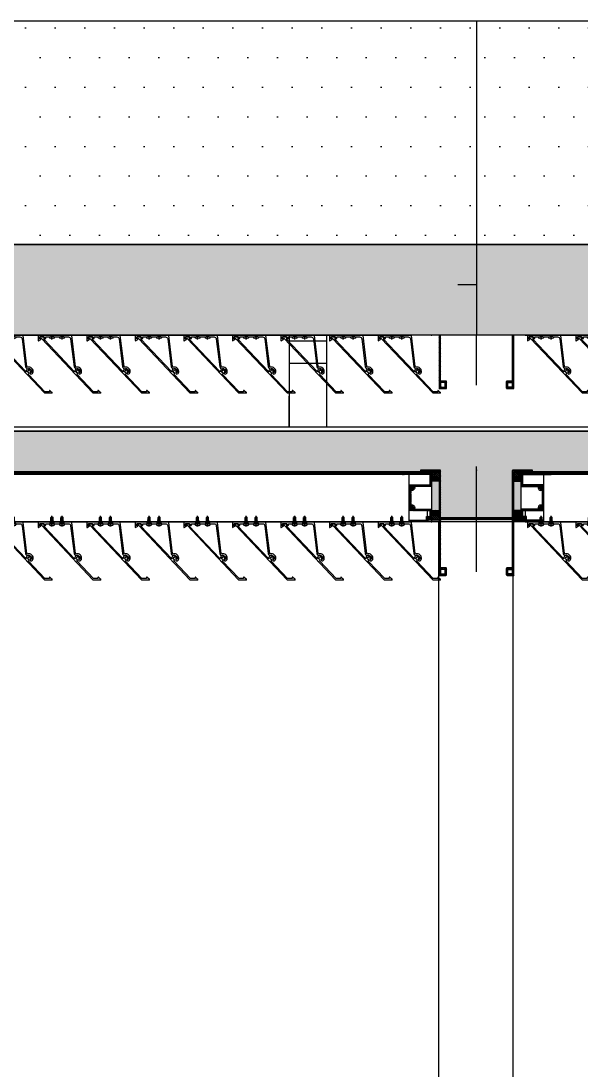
# Model space of a CAD drawing. Header units: millimetres. Extents: x 2519235 to 7246330, y 25937 to 201821.
# Drawn here: x 2730335 to 2731085, y 104412 to 105816 of the extents above; entities that cross this region are included whole.
import ezdxf
from ezdxf.xclip import XClip

# ---------------------------------------------------------------- set-up
doc = ezdxf.new("R2010")
doc.units = ezdxf.units.MM
doc.header["$XCLIPFRAME"] = 0
doc.linetypes.add('CENTER', pattern=[50.8, 31.75, -6.35, 6.35, -6.35])
doc.layers.get('Defpoints').update_dxf_attribs({"color": 140})
for name, color, linetype in [('000 - EXISTING_CANOPY_MAIN_COLOR_1', 1, 'Continuous'), ('010 - ASPG_ACCESSORIES_MAIN_COLOR_1', 1, 'Continuous'), ('010 - ASPG_ACCESSORIES_MAIN_COLOR_251', 251, 'Continuous'), ('010 - ASPG_EXTR_DEF_SUB', 250, 'Continuous'), ('010 - ASPG_EXTR_MAIN_COLOR_2', 2, 'Continuous'), ('010 - ASPG_FASTERN_DEF_SUB', 250, 'Continuous'), ('010 - ASPG_FLASHING_HATCH_', 251, 'Continuous'), ('010 - ASPG_FLASHING_MAIN_COLOR_2', 2, 'Continuous'), ('010 - ASPG_FLASHING_MAIN_COLOR_4', 4, 'Continuous'), ('010 - ASPG_FLASHING_WIPEOUT_', 250, 'Continuous'), ('010 - ASPG_FRAMING_CUT_COLOR_4', 4, 'Continuous'), ('010 - ASPG_FRAMING_DEF_SUB', 250, 'Continuous'), ('010 - ASPG_FRAMING_HATCH_', 251, 'Continuous'), ('010 - ASPG_FRAMING_MAIN_COLOR_2', 2, 'Continuous'), ('010 - ASPG_FRAMING_SUB_COLOR_2', 2, 'Continuous'), ('010 - ASPG_FRAMING_WIPEOUT_', 250, 'Continuous'), ('_LOUVER-SB', 1, 'Continuous'), ('_RCW03', 2, 'Continuous'), ('BOLT & SCREW', 233, 'Continuous'), ('Center Line', 1, 'CENTER'), ('Xref-PLAN-106.940$0$_PP-Dim', 1, 'Continuous')]:
    doc.layers.add(name, color=color, linetype=linetype)
doc.layers.add('12-GRID', color=1, linetype='CENTER', lineweight=13)
doc.layers.add('SCREW', color=8, linetype='Continuous', lineweight=5)
pattern_1 = [(270, (1257419.24324, -520041.6224), (0.65495992507, -1.1344238721), [0.7562825814, -1.5125651628]), (30, (1257419.24324, -520041.6224), (0.65495992936, 1.1344238696), [0.7562825814, -1.5125651628]), (330, (1257419.24324, -520041.6224), (1.30991985442, -2.48e-09), [-1.5125651628, 0.7562825814])]
pattern_2 = [(315, (1257419.4929, -520021.6224), (1.3369313545, 1.3369313545), []), (45, (1257419.4929, -520021.6224), (-1.3369313545, 1.3369313545), [])]
pattern_3 = [(270, (1257419.4425, -520043.9224), (0.65495992507, -1.1344238721), [0.7562825814, -1.5125651628]), (30, (1257419.4425, -520043.9224), (0.65495992936, 1.1344238696), [0.7562825814, -1.5125651628]), (330, (1257419.4425, -520043.9224), (1.30991985442, -2.48e-09), [-1.5125651628, 0.7562825814])]
pattern_4 = [(315, (1257419.1929, -520023.9224), (1.3369313545, 1.3369313545), []), (45, (1257419.1929, -520023.9224), (-1.3369313545, 1.3369313545), [])]
pattern_5 = [(0, (0, 0), (3.96875, 7.9375), [0, -7.9375])]
pattern_6 = [(0, (0, 0), (19.84375, 39.6875), [0, -39.6875])]

# ---------------------------------------------------------------- blocks, each defined once
blk = doc.blocks.new('Xref-PLAN-106.940')
at = {"layer": 'Xref-PLAN-106.940$0$_PP-Dim'}
for p, q in [((130644.2, 10358.4), (136394.2, 10358.4)), ((130644.2, 10058.4), (136394.2, 10058.4))]:
    blk.add_line(p, q, dxfattribs=at)
blk = doc.blocks.new('*U416')
for p, q in [((5400, -25), (-250, -25)), ((-250, -30.1), (5400, -30.1)), ((-250, -35.4), (5400, -35.4)), ((-250, -134.5), (5400, -134.5)), ((-250, -139.6), (5400, -139.6)), ((-250, -144.9), (5400, -144.9))]:
    blk.add_line(p, q)
blk = doc.blocks.new('A$C53fc0519')
at = {"layer": '000 - EXISTING_CANOPY_MAIN_COLOR_1'}
for p, q in [((14500, -13147.9), (14450, -13147.9)), ((14450, -13147.9), (14450, -13475)), ((14450, -13153.4), (14500, -13153.4)), ((14500, -13147.9), (14500, -13475)), ((14450, -13272.9), (14500, -13272.9)), ((14450, -13302.9), (14500, -13302.9)), ((14450, -13400), (14450, -13347.1)), ((14500, -13348.3), (14500, -13400)), ((14621.2, -13390), (14600.2, -13390)), ((14600.2, -13420), (14600.2, -13390)), ((14650.8, -13390), (14623.6, -13390)), ((14748.8, -13390), (14652.8, -13390)), ((14771.2, -13390), (14750.8, -13390)), ((14800.2, -13390), (14773.6, -13390)), ((14800.2, -13390), (14800.2, -13420)), ((14092.2, -13400), (14164.9, -13400)), ((14167.2, -13400), (14239.9, -13400)), ((14242.2, -13400), (14314.9, -13400)), ((14317.2, -13400), (14389.9, -13400)), ((14392.2, -13400), (14464.9, -13400)), ((14467.2, -13400), (14539.9, -13400)), ((14542.2, -13400), (14614.9, -13400)), ((14617.2, -13400), (14650, -13400)), ((14650, -13400), (14650, -15750)), ((14750.8, -13400), (14764.9, -13400)), ((14767.2, -13400), (14839.9, -13400)), ((14602.2, -13420), (14600.2, -13420)), ((14650.9, -13420), (14604.6, -13420)), ((14748.8, -13420), (14652.8, -13420)), ((14750.2, -15750), (14750.2, -13422.1)), ((14752.2, -13420), (14750.8, -13420)), ((14800.2, -13420), (14754.6, -13420)), ((13250, -13475), (14650, -13475)), ((14750.2, -13475), (16150.2, -13475))]:
    blk.add_line(p, q, dxfattribs=at)
blk = doc.blocks.new('A$C6d15e31b')
at = {"layer": '_RCW03'}
blk.add_lwpolyline([(-4975.2, -12900), (774.8, -12900), (774.8, -13200), (-4975.2, -13200)], close=True, dxfattribs=at)
blk.add_blockref('Xref-PLAN-106.940', (-135619.3, -23258.4))
at = {"layer": '000 - EXISTING_CANOPY_MAIN_COLOR_1'}
blk.add_blockref('A$C53fc0519', (-18300, -52.1), dxfattribs=at)
at = {"layer": '_LOUVER-SB'}
blk.add_blockref('*U416', (-4675.2, -13050), dxfattribs=at)
blk = doc.blocks.new('*U2952')
at = {"layer": '12-GRID', "color": 8, "linetype": 'CENTER'}
for p, q in [((0, -6.2), (0, 2.2)), ((-4.2, -2), (4.2, -2))]:
    blk.add_line(p, q, dxfattribs=at)
at = {"layer": 'BOLT & SCREW'}
for p, q in [((-0.6, -1.8), (-1.8, -1.6)), ((-0.6, -2.2), (-1.8, -2.4)), ((-0.5, -1.8), (-0.9, -1.6)), ((-0.5, -2.2), (-0.9, -2.4)), ((-0.2, -1.4), (-0.4, -0.2)), ((-0.2, -1.5), (-0.4, -1.1)), ((-0.2, -2.5), (-0.4, -2.9)), ((-0.2, -2.6), (-0.4, -3.8)), ((0.2, -1.4), (0.4, -0.2)), ((0.2, -1.5), (0.4, -1.1)), ((0.4, -2.9), (0.2, -2.5)), ((0.2, -2.6), (0.4, -3.8)), ((0.5, -1.8), (0.9, -1.6)), ((0.5, -2.2), (0.9, -2.4)), ((0.6, -1.8), (1.8, -1.6)), ((0.6, -2.2), (1.8, -2.4))]:
    blk.add_line(p, q, dxfattribs=at)
for points in [[(-1.8, -1.6), (-0.9, -1.6, 0.414214), (-0.4, -1.1), (-0.4, -0.2), (0.4, -0.2), (0.4, -1.1, 0.414214), (0.9, -1.6), (1.8, -1.6), (1.8, -2.4), (0.9, -2.4, 0.414214), (0.4, -2.9), (0.4, -3.8), (-0.4, -3.8), (-0.4, -2.9, 0.414214), (-0.9, -2.4), (-1.8, -2.4)], [(0.2, -2.5, -0.414214), (0.5, -2.2), (0.6, -2.2), (0.6, -1.8), (0.5, -1.8, -0.414214), (0.2, -1.5), (0.2, -1.4), (-0.2, -1.4), (-0.2, -1.5, -0.414214), (-0.5, -1.8), (-0.6, -1.8), (-0.6, -2.2), (-0.5, -2.2, -0.414214), (-0.2, -2.5), (-0.2, -2.6), (0.2, -2.6)]]:
    blk.add_lwpolyline(points, format="xyb", close=True, dxfattribs=at)
blk.add_circle((0, -2), 3.5, dxfattribs=at)
blk = doc.blocks.new('000_ASPG_TYP_FILES_20260218-010703_FRAME_EXTR_')
at = {"layer": '010 - ASPG_FRAMING_HATCH_'}
h = blk.add_hatch(dxfattribs=at)
h.set_pattern_fill('ANSI32', color=256, scale=0.1, angle=180)
edge = h.paths.add_edge_path()
edge.add_line((2, 16), (2, 2))
edge.add_line((2, 2), (39.7, 2))
edge.add_arc((39.7, 1.7), 0.3, 0, 90, ccw=False)
edge.add_line((40, 1.7), (40, 0.3))
edge.add_arc((39.7, 0.3), 0.3, -90, 0, ccw=False)
edge.add_line((39.7, 0), (0.3, 0))
edge.add_arc((0.3, 0.3), 0.3, 180, 270, ccw=False)
edge.add_line((0, 0.3), (0, 17.7))
edge.add_arc((0.3, 17.7), 0.3, 90, 180, ccw=False)
edge.add_line((0.3, 18), (22.6, 18))
edge.add_arc((22.6, 18.5), 0.5, 270, 380.2095)
edge.add_arc((26.2, 19.8), 3.35, 182.0638, 200.2095, ccw=False)
edge.add_arc((23.6, 19.7), 0.76, 2.0638, 182.0638, ccw=False)
edge.add_arc((26.2, 19.8), 1.83, 182.0638, 447.9362)
edge.add_arc((26.3, 22.4), 0.76, 87.9362, 267.9362, ccw=False)
edge.add_arc((26.2, 19.8), 3.35, 69.7905, 87.9362, ccw=False)
edge.add_arc((27.5, 23.4), 0.5, 249.7905, 360)
edge.add_line((28, 23.4), (28, 26.7))
edge.add_line((28, 26.7), (28.5, 27.2))
edge.add_line((28.5, 27.2), (28, 27.7))
edge.add_line((28, 27.7), (28, 38.6))
edge.add_line((28, 38.6), (28.5, 39.1))
edge.add_line((28.5, 39.1), (28, 39.6))
edge.add_line((28, 39.6), (28, 42.9))
edge.add_arc((27.5, 42.9), 0.5, 0, 110.2095)
edge.add_arc((26.2, 46.5), 3.35, 272.0638, 290.2095, ccw=False)
edge.add_arc((26.3, 43.9), 0.76, 92.0638, 272.0638, ccw=False)
edge.add_arc((26.2, 46.5), 1.83, 272.0638, 537.9362)
edge.add_arc((23.6, 46.6), 0.76, 177.9362, 357.9362, ccw=False)
edge.add_arc((26.2, 46.5), 3.35, 159.7905, 177.9362, ccw=False)
edge.add_arc((22.6, 47.8), 0.5, 339.7905, 450)
edge.add_line((22.6, 48.3), (0.3, 48.3))
edge.add_arc((0.3, 48.6), 0.3, 180, 270, ccw=False)
edge.add_line((0, 48.6), (0, 60))
edge.add_arc((0.3, 60), 0.3, 90, 180, ccw=False)
edge.add_line((0.3, 60.3), (5, 60.3))
edge.add_line((5, 60.3), (5, 65))
edge.add_arc((5.3, 65), 0.3, 90, 180, ccw=False)
edge.add_line((5.3, 65.3), (30, 65.3))
edge.add_line((30, 65.3), (30, 63.6))
edge.add_arc((29.7, 63.6), 0.3, -90, 0, ccw=False)
edge.add_line((29.7, 63.3), (7.3, 63.3))
edge.add_arc((7.3, 63), 0.3, 90, 180)
edge.add_line((7, 63), (7, 58.3))
edge.add_line((7, 58.3), (2.3, 58.3))
edge.add_arc((2.3, 58), 0.3, 90, 180)
edge.add_line((2, 58), (2, 50.6))
edge.add_arc((2.3, 50.6), 0.3, 180, 270)
edge.add_line((2.3, 50.3), (29.7, 50.3))
edge.add_arc((29.7, 50), 0.3, 0, 90, ccw=False)
edge.add_line((30, 50), (30, 26.7))
edge.add_line((30, 26.7), (30, 16.3))
edge.add_arc((29.7, 16.3), 0.3, -90, 0, ccw=False)
edge.add_line((29.7, 16), (2, 16))
at = {"layer": '010 - ASPG_FRAMING_CUT_COLOR_4'}
blk.add_lwpolyline([(2, 16), (2, 2), (39.7, 2, -0.414214), (40, 1.7), (40, 0.3, -0.414214), (39.7, 0), (0.3, 0, -0.414214), (0, 0.3), (0, 17.7, -0.414214), (0.3, 18), (22.6, 18, 0.52173), (23, 18.7, -0.079342), (22.8, 19.7, -1), (24.3, 19.8, 2.296346), (26.2, 21.7, -1), (26.3, 23.2, -0.079342), (27.3, 23, 0.52173), (28, 23.4), (28, 26.7), (28.5, 27.2), (28, 27.7), (28, 38.6), (28.5, 39.1), (28, 39.6), (28, 42.9, 0.52173), (27.3, 43.3, -0.079342), (26.3, 43.1, -1), (26.2, 44.6, 2.296346), (24.3, 46.5, -1), (22.8, 46.6, -0.079342), (23, 47.6, 0.52173), (22.6, 48.3), (0.3, 48.3, -0.414214), (0, 48.6), (0, 60, -0.414214), (0.3, 60.3), (5, 60.3), (5, 65, -0.414214), (5.3, 65.3), (30, 65.3), (30, 63.6, -0.414214), (29.7, 63.3), (7.3, 63.3, 0.414214), (7, 63), (7, 58.3), (2.3, 58.3, 0.414214), (2, 58), (2, 50.6, 0.414214), (2.3, 50.3), (29.7, 50.3, -0.414214), (30, 50), (30, 26.7), (30, 16.3, -0.414214), (29.7, 16)], format="xyb", close=True, dxfattribs=at)
for p in [(26.2, 48.5), (26.2, 21.8)]:
    blk.add_blockref('*U2952', p)
blk = doc.blocks.new('*U2949')
at = {"layer": '010 - ASPG_FRAMING_HATCH_', "transparency": 33554585}
h = blk.add_hatch(dxfattribs=at)
h.set_pattern_fill('ANSI32', color=256, scale=0.25)
edge = h.paths.add_edge_path()
edge.add_line((2, -50), (2, -75))
edge.add_line((2, -75), (0, -75))
edge.add_line((0, -75), (0, -49))
edge.add_arc((1, -49), 1, 90, 180, ccw=False)
edge.add_line((1, -48), (63, -48))
edge.add_arc((63, -47), 1, 270, 360)
edge.add_line((64, -47), (64, 47))
edge.add_arc((63, 47), 1, 0, 90)
edge.add_line((63, 48), (1, 48))
edge.add_arc((1, 49), 1, 180, 270, ccw=False)
edge.add_line((0, 49), (0, 75))
edge.add_line((0, 75), (2, 75))
edge.add_line((2, 75), (2, 50))
edge.add_line((2, 50), (141, 50))
edge.add_line((141, 50), (141, 41))
edge.add_arc((140, 41), 1, 270, 360, ccw=False)
edge.add_line((140, 40), (132, 40))
edge.add_arc((132, 41), 1, 180, 270, ccw=False)
edge.add_line((131, 41), (131, 47))
edge.add_arc((130, 47), 1, 0, 90)
edge.add_line((130, 48), (67, 48))
edge.add_arc((67, 47), 1, 90, 180)
edge.add_line((66, 47), (66, -47))
edge.add_arc((67, -47), 1, 180, 270)
edge.add_line((67, -48), (130, -48))
edge.add_arc((130, -47), 1, 270, 360)
edge.add_line((131, -47), (131, -41))
edge.add_arc((132, -41), 1, 90, 180, ccw=False)
edge.add_line((132, -40), (140, -40))
edge.add_arc((140, -41), 1, 0, 90, ccw=False)
edge.add_line((141, -41), (141, -50))
edge.add_line((141, -50), (2, -50))
h.paths.add_polyline_path([(139, 48), (139, 42), (133, 42), (133, 48)], flags=16)
h.paths.add_polyline_path([(139, -48), (139, -42), (133, -42), (133, -48)], flags=16)
at = {"layer": '010 - ASPG_FRAMING_HATCH_'}
h = blk.add_hatch(dxfattribs=at)
h.set_pattern_fill('ANSI37', color=256, scale=0.595498, angle=-90)
h.set_pattern_definition(pattern_4)
edge = h.paths.add_edge_path()
edge.add_ellipse((11.5, 55), major_axis=(0, -5), ratio=0.644482, start_angle=180, end_angle=360, ccw=False)
edge.add_line((11.5, 60), (2, 60))
edge.add_arc((-7.9, 55), 11.1, -26.7963, 26.7963, ccw=False)
edge.add_line((2, 50), (11.5, 50))
h = blk.add_hatch(dxfattribs=at)
h.set_pattern_fill('HONEY', color=256, scale=0.238199, angle=-90)
h.set_pattern_definition(pattern_3)
edge = h.paths.add_edge_path()
edge.add_ellipse((11.8, 55), major_axis=(0, -5), ratio=0.644482, start_angle=0, end_angle=360, ccw=False)
h = blk.add_hatch(dxfattribs=at)
h.set_pattern_fill('HONEY', color=256, scale=0.238199, angle=-90)
h.set_pattern_definition(pattern_1)
edge = h.paths.add_edge_path()
edge.add_ellipse((57.5, 55), major_axis=(0, -5), ratio=0.644482, start_angle=0, end_angle=360)
h = blk.add_hatch(dxfattribs=at)
h.set_pattern_fill('ANSI37', color=256, scale=0.595498, angle=-90)
h.set_pattern_definition(pattern_2)
edge = h.paths.add_edge_path()
edge.add_ellipse((57.8, 55), major_axis=(0, -5), ratio=0.644482, start_angle=0, end_angle=180)
edge.add_line((57.8, 60), (62, 60))
edge.add_arc((62, 60.3), 0.3, -90, 0)
edge.add_line((62.3, 60.3), (62.3, 61))
edge.add_line((62.3, 61), (61.8, 61.5))
edge.add_line((61.8, 61.5), (62.3, 62))
edge.add_line((62.3, 62), (61.8, 62.5))
edge.add_line((61.8, 62.5), (62.3, 63))
edge.add_line((62.3, 63), (61.8, 63.5))
edge.add_line((61.8, 63.5), (62.3, 64))
edge.add_line((62.3, 64), (62.3, 65))
edge.add_line((62.3, 65), (63.3, 65))
edge.add_line((63.3, 65), (63.8, 65.5))
edge.add_line((63.8, 65.5), (64.3, 65))
edge.add_line((64.3, 65), (64.8, 65.5))
edge.add_line((64.8, 65.5), (65.3, 65))
edge.add_line((65.3, 65), (65.8, 65.5))
edge.add_line((65.8, 65.5), (66.3, 65))
edge.add_line((66.3, 65), (67, 65))
edge.add_arc((67, 65.3), 0.3, -90, 0)
edge.add_line((67.3, 65.3), (67.3, 60))
edge.add_arc((77.2, 55), 11.1, 153.2037, 206.7963)
edge.add_line((67.3, 50), (57.8, 50))
h = blk.add_hatch(dxfattribs=at)
h.set_pattern_fill('ANSI37', color=256, scale=0.595498, angle=-90)
h.set_pattern_definition(pattern_4)
edge = h.paths.add_edge_path()
edge.add_ellipse((11.5, -55), major_axis=(0, 5), ratio=0.644482, start_angle=0, end_angle=180)
edge.add_line((11.5, -60), (2, -60))
edge.add_arc((-7.9, -55), 11.1, 333.2037, 386.7963)
edge.add_line((2, -50), (11.5, -50))
h = blk.add_hatch(dxfattribs=at)
h.set_pattern_fill('HONEY', color=256, scale=0.238199, angle=-90)
h.set_pattern_definition(pattern_3)
edge = h.paths.add_edge_path()
edge.add_ellipse((11.8, -55), major_axis=(0, 5), ratio=0.644482, start_angle=0, end_angle=360)
h = blk.add_hatch(dxfattribs=at)
h.set_pattern_fill('HONEY', color=256, scale=0.238199, angle=-90)
h.set_pattern_definition(pattern_1)
edge = h.paths.add_edge_path()
edge.add_ellipse((57.5, -55), major_axis=(0, 5), ratio=0.644482, start_angle=0, end_angle=360, ccw=False)
h = blk.add_hatch(dxfattribs=at)
h.set_pattern_fill('ANSI37', color=256, scale=0.595498, angle=-90)
h.set_pattern_definition(pattern_2)
edge = h.paths.add_edge_path()
edge.add_ellipse((57.8, -55), major_axis=(0, 5), ratio=0.644482, start_angle=180, end_angle=360, ccw=False)
edge.add_line((57.8, -60), (62, -60))
edge.add_arc((62, -60.3), 0.3, 360, 450, ccw=False)
edge.add_line((62.3, -60.3), (62.3, -61))
edge.add_line((62.3, -61), (61.8, -61.5))
edge.add_line((61.8, -61.5), (62.3, -62))
edge.add_line((62.3, -62), (61.8, -62.5))
edge.add_line((61.8, -62.5), (62.3, -63))
edge.add_line((62.3, -63), (61.8, -63.5))
edge.add_line((61.8, -63.5), (62.3, -64))
edge.add_line((62.3, -64), (62.3, -65))
edge.add_line((62.3, -65), (63.3, -65))
edge.add_line((63.3, -65), (63.8, -65.5))
edge.add_line((63.8, -65.5), (64.3, -65))
edge.add_line((64.3, -65), (64.8, -65.5))
edge.add_line((64.8, -65.5), (65.3, -65))
edge.add_line((65.3, -65), (65.8, -65.5))
edge.add_line((65.8, -65.5), (66.3, -65))
edge.add_line((66.3, -65), (67, -65))
edge.add_arc((67, -65.3), 0.3, 360, 450, ccw=False)
edge.add_line((67.3, -65.3), (67.3, -60))
edge.add_arc((77.2, -55), 11.1, 153.2037, 206.7963, ccw=False)
edge.add_line((67.3, -50), (57.8, -50))
at = {"layer": '010 - ASPG_FASTERN_DEF_SUB'}
blk.add_point((0, 0), dxfattribs=at)
at = {"layer": '010 - ASPG_FRAMING_CUT_COLOR_4'}
blk.add_lwpolyline([(2, -50), (2, -75), (0, -75), (0, -49, -0.414214), (1, -48), (63, -48, 0.414214), (64, -47), (64, 47, 0.414214), (63, 48), (1, 48, -0.414214), (0, 49), (0, 75), (2, 75), (2, 50), (141, 50), (141, 41, -0.414214), (140, 40), (132, 40, -0.414214), (131, 41), (131, 47, 0.414214), (130, 48), (67, 48, 0.414214), (66, 47), (66, -47, 0.414214), (67, -48), (130, -48, 0.414214), (131, -47), (131, -41, -0.414214), (132, -40), (140, -40, -0.414214), (141, -41), (141, -50)], format="xyb", close=True, dxfattribs=at)
for points in [[(139, 48), (139, 42), (133, 42), (133, 48)], [(139, -48), (139, -42), (133, -42), (133, -48)]]:
    blk.add_lwpolyline(points, close=True, dxfattribs=at)
at = {"layer": '010 - ASPG_FRAMING_DEF_SUB', "transparency": 33554508}
blk.add_line((136.5, 0), (-4.5, 0), dxfattribs=at)
at = {"layer": '010 - ASPG_FRAMING_DEF_SUB', "transparency": 33554457}
for points in [[(2, 50), (15, 50), (15, 60), (2, 60)], [(54.3, 50), (67.3, 50), (67.3, 65.5), (54.3, 65.5)], [(2, -50), (15, -50), (15, -60), (2, -60)], [(54.3, -50), (67.3, -50), (67.3, -65.5), (54.3, -65.5)]]:
    blk.add_lwpolyline(points, close=True, dxfattribs=at)
at = {"layer": '010 - ASPG_FRAMING_SUB_COLOR_2'}
for points in [[(11.8, 50), (2, 50, 0.238199), (2, 60), (11.8, 60)], [(57.5, 50), (67.3, 50, -0.238199), (67.3, 60), (67.3, 65.3, -0.414214), (67, 65), (66.3, 65), (65.8, 65.5), (65.3, 65), (64.8, 65.5), (64.3, 65), (63.8, 65.5), (63.3, 65), (62.3, 65), (62.3, 64), (61.8, 63.5), (62.3, 63), (61.8, 62.5), (62.3, 62), (61.8, 61.5), (62.3, 61), (62.3, 60.3, -0.414214), (62, 60), (57.5, 60)], [(11.8, -50), (2, -50, -0.238199), (2, -60), (11.8, -60)], [(57.5, -50), (67.3, -50, 0.238199), (67.3, -60), (67.3, -65.3, 0.414214), (67, -65), (66.3, -65), (65.8, -65.5), (65.3, -65), (64.8, -65.5), (64.3, -65), (63.8, -65.5), (63.3, -65), (62.3, -65), (62.3, -64), (61.8, -63.5), (62.3, -63), (61.8, -62.5), (62.3, -62), (61.8, -61.5), (62.3, -61), (62.3, -60.3, 0.414214), (62, -60), (57.5, -60)]]:
    blk.add_lwpolyline(points, format="xyb", dxfattribs=at)
at = {"layer": '010 - ASPG_FRAMING_SUB_COLOR_2', "extrusion": (0, 0, -1)}
for centre, major_axis in [((11.8, 55), (0, -5)), ((57.5, -55), (0, 5))]:
    blk.add_ellipse(centre, major_axis=major_axis, ratio=0.644482, dxfattribs=at)
at = {"layer": '010 - ASPG_FRAMING_SUB_COLOR_2'}
for centre, major_axis in [((57.5, 55), (0, -5)), ((11.8, -55), (0, 5))]:
    blk.add_ellipse(centre, major_axis=major_axis, ratio=0.644482, dxfattribs=at)
blk = doc.blocks.new('PZG35-9D5')
at = {"layer": 'Center Line'}
blk.add_line((0, 3.7), (0, -10.5), dxfattribs=at)
at = {"layer": 'SCREW', "color": 8}
for p, q in [((-1.4, 0), (-1.4, -1.1)), ((1.4, 0), (1.4, -0.6)), ((-1.9, -1.4), (1.9, -0.9)), ((-1.9, -1.4), (-1.4, -1.1)), ((-1.9, -1.4), (-1.4, -1.7)), ((-1.9, -2.7), (1.9, -2.2)), ((-1.9, -2.7), (-1.4, -2.4)), ((-1.9, -2.7), (-1.4, -3)), ((-1.9, -4), (-1.4, -3.7)), ((-1.9, -4), (-1, -3.9)), ((-1.9, -4), (-1.4, -4.3)), ((-1.4, -1.1), (1.4, -0.6)), ((-1.4, -1.7), (1.4, -1.2)), ((-1.4, -1.7), (-1.4, -2.4)), ((-1.4, -2.4), (1.4, -1.9)), ((-1.4, -3), (1.4, -2.5)), ((-1.4, -3), (-1.4, -3.7)), ((-1.4, -3.7), (-0.8, -3.6)), ((-1.4, -4.3), (-1.4, -8.1)), ((-1.4, -4.3), (-1.2, -4.3)), ((0, -9.5), (-1.4, -8.1)), ((0, -9.5), (1.4, -8.1)), ((0.6, -3.3), (1.4, -3.2)), ((0.7, -3.7), (1.9, -3.5)), ((0.7, -3.9), (1.4, -3.8)), ((0.7, -4.6), (1.4, -4.5)), ((0.7, -5), (1.9, -4.8)), ((0.7, -5.2), (1.4, -5.1)), ((1.9, -0.9), (1.4, -0.6)), ((1.9, -0.9), (1.4, -1.2)), ((1.4, -1.2), (1.4, -1.9)), ((1.9, -2.2), (1.4, -1.9)), ((1.9, -2.2), (1.4, -2.5)), ((1.4, -2.5), (1.4, -3.2)), ((1.9, -3.5), (1.4, -3.2)), ((1.9, -3.5), (1.4, -3.8)), ((1.4, -3.8), (1.4, -4.5)), ((1.9, -4.8), (1.4, -4.5)), ((1.9, -4.8), (1.4, -5.1)), ((1.4, -5.1), (1.4, -8.1))]:
    blk.add_line(p, q, dxfattribs=at)
blk.add_lwpolyline([(0, -9.5), (0.7, -5.2), (0.7, -3.6, 0.417657), (0.4, -3.3, 0.108102), (-0.8, -3.6), (-1.4, -4.7)], format="xyb", dxfattribs=at)
blk = doc.blocks.new('*U2951')
at = {"layer": 'SCREW'}
blk.add_lwpolyline([(3, 1.8, 0.09906), (0.8, 2.5), (0.8, 2.3), (-0.8, 2.3), (-0.8, 2.5, 0.09906), (-3, 1.8, 0.266588), (-3.5, 1), (-3.5, 0.2, 0.414214), (-3.3, 0), (3.3, 0, 0.414214), (3.5, 0.2), (3.5, 1, 0.266588)], format="xyb", close=True, dxfattribs=at)
blk.add_blockref('PZG35-9D5', (0, 0), dxfattribs=at)
blk = doc.blocks.new('*U2950')
blk.add_point((0, 0))
at = {"layer": '010 - ASPG_ACCESSORIES_MAIN_COLOR_1'}
blk.add_lwpolyline([(-39.7, -0.6, 0.414214), (-40, -0.9), (-40, -7.4, 0.57735), (-39.7, -7.6), (-36.6, -5.8, 0.767327), (-36.8, -5.3), (-37.9, -5.3, -0.414214), (-38.2, -5), (-38.2, -2.8, -0.414214), (-38, -2.6), (-32.2, -2.6, -0.388879), (-32, -2.8), (-31.8, -4.3, 0.388879), (-31.3, -4.8), (-30.3, -4.8, 0.414214), (-30, -4.5), (-30, -2.9, -0.414214), (-29.7, -2.6), (0.4, -2.6, -0.378969), (3.4, -5.2), (8, -42.5, 0.446593), (11.6, -45.1, -0.489802), (16.1, -48.7), (16.1, -49.4, -0.18248), (15.8, -50, -0.267949), (15.3, -50.2, 1.122115), (15.1, -52.3, 0.405004), (18.1, -49.4), (18.1, -48.7, 0.489805), (11.2, -43.1, -0.446597), (9.9, -42.3), (4.9, -0.8, 0.364176), (4.6, -0.6)], format="xyb", close=True, dxfattribs=at)
at = {"layer": '010 - ASPG_EXTR_DEF_SUB'}
for p in [(-40, -0.5), (43.4, -76.9), (43.4, -77.5)]:
    blk.add_point(p, dxfattribs=at)
at = {"layer": '010 - ASPG_EXTR_MAIN_COLOR_2'}
blk.add_lwpolyline([(11.4, -48.2), (11.5, -47.4), (12.2, -47.6), (12.3, -46.8, -0.535538), (14.2, -49.2, 0.991572), (15.7, -49.6, 1.157025), (8.8, -48.8, -0.688558), (8.3, -49), (-17.1, -22.2), (-32.3, -6.1), (-32.3, -2.9, 0.414312), (-32.6, -2.6), (-37.5, -2.6, 0.414116), (-37.8, -2.9), (-37.8, -4.3, 0.414214), (-37.5, -4.6), (-36, -4.6, -0.205895), (-35.8, -4.7), (33.2, -77.5), (43.1, -77.5, 0.668179), (43.4, -77), (40.5, -74.2, 0.668179), (40, -74.4), (40, -76), (33.9, -76), (11.9, -52.8, -0.558354), (12.1, -52, 0.766275), (12, -50.4, -0.438583), (10.7, -48.1)], format="xyb", close=True, dxfattribs=at)
at = {"layer": 'SCREW', "rotation": 180}
for p in [(-21.6, -2.5), (-8.2, -2.5)]:
    blk.add_blockref('*U2951', p, dxfattribs=at)
blk = doc.blocks.new('*U1112')
blk.add_wipeout([(1440, 4), (60, 4), (60, 69.3), (1440, 69.3)]).dxf.layer = '010 - ASPG_FRAMING_WIPEOUT_'
at = {"color": 1}
blk.add_point((60, 69.5), dxfattribs=at)
at = {"layer": '010 - ASPG_FRAMING_MAIN_COLOR_2'}
blk.add_lwpolyline([(1410, 69.3), (90, 69.3), (90, 6), (1410, 6)], close=True, dxfattribs=at)
at = {"layer": '010 - ASPG_FRAMING_SUB_COLOR_2'}
for points in [[(1440, 4), (60, 4), (60, 69.3), (1440, 69.3)], [(60, 2), (60, 4), (1440, 4), (1440, 2)]]:
    blk.add_lwpolyline(points, close=True, dxfattribs=at)
at = {"transparency": 33554559, "xscale": -1, "rotation": 270}
for p in [(0, 0), (1500, 0)]:
    blk.add_blockref('*U2949', p, dxfattribs=at)
at = {"color": 1, "rotation": 180}
for p in [(91.8, 69.3), (156.8, 69.3), (221.8, 69.3), (286.8, 69.3), (351.8, 69.3), (416.8, 69.3), (481.8, 69.3), (546.8, 69.3), (611.8, 69.3), (1326.8, 69.3), (1391.8, 69.3)]:
    blk.add_blockref('*U2950', p, dxfattribs=at)
blk.add_blockref('000_ASPG_TYP_FILES_20260218-010703_FRAME_EXTR_', (60, 4))
at = {"xscale": -1}
blk.add_blockref('000_ASPG_TYP_FILES_20260218-010703_FRAME_EXTR_', (1440, 4), dxfattribs=at)
blk = doc.blocks.new('W-1-PP17-ENT1_REV02_20260416-153151_PP17_ENT1_ASPG_MAIN_UPPL')
at = {"rotation": 179.9999999999999}
blk.add_blockref('*U1112', (-2099, -13248), dxfattribs=at)
blk.add_blockref('*U1112', (-3599, -13248), dxfattribs=at)
blk = doc.blocks.new('*U2908')
blk.add_wipeout([(0, -52), (3000, -52), (3000, -351), (0, -351)]).dxf.layer = '010 - ASPG_FLASHING_WIPEOUT_'
at = {"layer": '010 - ASPG_FLASHING_HATCH_'}
h = blk.add_hatch(dxfattribs=at)
h.set_pattern_fill('DOTS', color=256, scale=0.5)
h.set_pattern_definition(pattern_6)
h.paths.add_polyline_path([(0, -52), (3000, -52), (3000, -351), (0, -351)])
at = {"layer": '010 - ASPG_FLASHING_MAIN_COLOR_2'}
blk.add_lwpolyline([(0, -52), (3000, -52), (3000, -351), (0, -351)], close=True, dxfattribs=at)
blk.add_wipeout([(0, 69.3), (3000, 69.3), (3000, -52), (0, -52)]).dxf.layer = '010 - ASPG_FLASHING_WIPEOUT_'
at = {"layer": '010 - ASPG_FLASHING_HATCH_'}
h = blk.add_hatch(dxfattribs=at)
h.set_pattern_fill('DOTS', color=256, scale=0.1)
h.set_pattern_definition(pattern_5)
h.paths.add_polyline_path([(0, 69.3), (3000, 69.3), (3000, -52), (0, -52)])
at = {"layer": '010 - ASPG_FLASHING_MAIN_COLOR_4'}
blk.add_lwpolyline([(0, 69.3), (3000, 69.3), (3000, -52), (0, -52)], close=True, dxfattribs=at)
at = {"layer": 'Defpoints'}
blk.add_line((0, 2), (25, 2), dxfattribs=at)
blk.add_line((0, 2), (25, 2), dxfattribs=at)
blk = doc.blocks.new('W-1-PP17-ENT1_REV03_20260621-000232_LOPF_FLASHING')
at = {"rotation": 180}
blk.add_blockref('*U2908', (-599, -13248), dxfattribs=at)
blk.add_blockref('*U2908', (-3599, -13248), dxfattribs=at)
blk = doc.blocks.new('*U3496')
at = {"layer": '010 - ASPG_ACCESSORIES_MAIN_COLOR_251', "linetype": 'CENTER'}
for p, q in [((0, -6.2), (0, 2.2)), ((-4.2, -2), (4.2, -2))]:
    blk.add_line(p, q, dxfattribs=at)
at = {"layer": '010 - ASPG_ACCESSORIES_MAIN_COLOR_251'}
for p, q in [((-0.6, -1.8), (-1.8, -1.6)), ((-0.6, -2.2), (-1.8, -2.4)), ((-0.5, -1.8), (-0.9, -1.6)), ((-0.5, -2.2), (-0.9, -2.4)), ((-0.2, -1.4), (-0.4, -0.2)), ((-0.2, -1.5), (-0.4, -1.1)), ((-0.2, -2.5), (-0.4, -2.9)), ((-0.2, -2.6), (-0.4, -3.8)), ((0.2, -1.4), (0.4, -0.2)), ((0.2, -1.5), (0.4, -1.1)), ((0.4, -2.9), (0.2, -2.5)), ((0.2, -2.6), (0.4, -3.8)), ((0.5, -1.8), (0.9, -1.6)), ((0.5, -2.2), (0.9, -2.4)), ((0.6, -1.8), (1.8, -1.6)), ((0.6, -2.2), (1.8, -2.4))]:
    blk.add_line(p, q, dxfattribs=at)
for points in [[(-1.8, -1.6), (-0.9, -1.6, 0.414214), (-0.4, -1.1), (-0.4, -0.2), (0.4, -0.2), (0.4, -1.1, 0.414214), (0.9, -1.6), (1.8, -1.6), (1.8, -2.4), (0.9, -2.4, 0.414214), (0.4, -2.9), (0.4, -3.8), (-0.4, -3.8), (-0.4, -2.9, 0.414214), (-0.9, -2.4), (-1.8, -2.4)], [(0.2, -2.5, -0.414214), (0.5, -2.2), (0.6, -2.2), (0.6, -1.8), (0.5, -1.8, -0.414214), (0.2, -1.5), (0.2, -1.4), (-0.2, -1.4), (-0.2, -1.5, -0.414214), (-0.5, -1.8), (-0.6, -1.8), (-0.6, -2.2), (-0.5, -2.2, -0.414214), (-0.2, -2.5), (-0.2, -2.6), (0.2, -2.6)]]:
    blk.add_lwpolyline(points, format="xyb", close=True, dxfattribs=at)
blk.add_circle((0, -2), 3.5, dxfattribs=at)
blk = doc.blocks.new('000_ASPG_TYP_FILES_20260218-010703_FRAME_EXTR_SUB')
at = {"layer": '010 - ASPG_ACCESSORIES_MAIN_COLOR_251'}
h = blk.add_hatch(dxfattribs=at)
h.set_pattern_fill('ANSI32', color=256, scale=0.1, angle=180)
edge = h.paths.add_edge_path()
edge.add_line((2, 16), (2, 2))
edge.add_line((2, 2), (39.7, 2))
edge.add_arc((39.7, 1.7), 0.3, 0, 90, ccw=False)
edge.add_line((40, 1.7), (40, 0.3))
edge.add_arc((39.7, 0.3), 0.3, -90, 0, ccw=False)
edge.add_line((39.7, 0), (0.3, 0))
edge.add_arc((0.3, 0.3), 0.3, 180, 270, ccw=False)
edge.add_line((0, 0.3), (0, 17.7))
edge.add_arc((0.3, 17.7), 0.3, 90, 180, ccw=False)
edge.add_line((0.3, 18), (22.6, 18))
edge.add_arc((22.6, 18.5), 0.5, 270, 380.2095)
edge.add_arc((26.2, 19.8), 3.35, 182.0638, 200.2095, ccw=False)
edge.add_arc((23.6, 19.7), 0.76, 2.0638, 182.0638, ccw=False)
edge.add_arc((26.2, 19.8), 1.83, 182.0638, 447.9362)
edge.add_arc((26.3, 22.4), 0.76, 87.9362, 267.9362, ccw=False)
edge.add_arc((26.2, 19.8), 3.35, 69.7905, 87.9362, ccw=False)
edge.add_arc((27.5, 23.4), 0.5, 249.7905, 360)
edge.add_line((28, 23.4), (28, 26.7))
edge.add_line((28, 26.7), (28.5, 27.2))
edge.add_line((28.5, 27.2), (28, 27.7))
edge.add_line((28, 27.7), (28, 38.6))
edge.add_line((28, 38.6), (28.5, 39.1))
edge.add_line((28.5, 39.1), (28, 39.6))
edge.add_line((28, 39.6), (28, 42.9))
edge.add_arc((27.5, 42.9), 0.5, 0, 110.2095)
edge.add_arc((26.2, 46.5), 3.35, 272.0638, 290.2095, ccw=False)
edge.add_arc((26.3, 43.9), 0.76, 92.0638, 272.0638, ccw=False)
edge.add_arc((26.2, 46.5), 1.83, 272.0638, 537.9362)
edge.add_arc((23.6, 46.6), 0.76, 177.9362, 357.9362, ccw=False)
edge.add_arc((26.2, 46.5), 3.35, 159.7905, 177.9362, ccw=False)
edge.add_arc((22.6, 47.8), 0.5, 339.7905, 450)
edge.add_line((22.6, 48.3), (0.3, 48.3))
edge.add_arc((0.3, 48.6), 0.3, 180, 270, ccw=False)
edge.add_line((0, 48.6), (0, 60))
edge.add_arc((0.3, 60), 0.3, 90, 180, ccw=False)
edge.add_line((0.3, 60.3), (5, 60.3))
edge.add_line((5, 60.3), (5, 65))
edge.add_arc((5.3, 65), 0.3, 90, 180, ccw=False)
edge.add_line((5.3, 65.3), (30, 65.3))
edge.add_line((30, 65.3), (30, 63.6))
edge.add_arc((29.7, 63.6), 0.3, -90, 0, ccw=False)
edge.add_line((29.7, 63.3), (7.3, 63.3))
edge.add_arc((7.3, 63), 0.3, 90, 180)
edge.add_line((7, 63), (7, 58.3))
edge.add_line((7, 58.3), (2.3, 58.3))
edge.add_arc((2.3, 58), 0.3, 90, 180)
edge.add_line((2, 58), (2, 50.6))
edge.add_arc((2.3, 50.6), 0.3, 180, 270)
edge.add_line((2.3, 50.3), (29.7, 50.3))
edge.add_arc((29.7, 50), 0.3, 0, 90, ccw=False)
edge.add_line((30, 50), (30, 26.7))
edge.add_line((30, 26.7), (30, 16.3))
edge.add_arc((29.7, 16.3), 0.3, -90, 0, ccw=False)
edge.add_line((29.7, 16), (2, 16))
blk.add_lwpolyline([(2, 16), (2, 2), (39.7, 2, -0.414214), (40, 1.7), (40, 0.3, -0.414214), (39.7, 0), (0.3, 0, -0.414214), (0, 0.3), (0, 17.7, -0.414214), (0.3, 18), (22.6, 18, 0.52173), (23, 18.7, -0.079342), (22.8, 19.7, -1), (24.3, 19.8, 2.296346), (26.2, 21.7, -1), (26.3, 23.2, -0.079342), (27.3, 23, 0.52173), (28, 23.4), (28, 26.7), (28.5, 27.2), (28, 27.7), (28, 38.6), (28.5, 39.1), (28, 39.6), (28, 42.9, 0.52173), (27.3, 43.3, -0.079342), (26.3, 43.1, -1), (26.2, 44.6, 2.296346), (24.3, 46.5, -1), (22.8, 46.6, -0.079342), (23, 47.6, 0.52173), (22.6, 48.3), (0.3, 48.3, -0.414214), (0, 48.6), (0, 60, -0.414214), (0.3, 60.3), (5, 60.3), (5, 65, -0.414214), (5.3, 65.3), (30, 65.3), (30, 63.6, -0.414214), (29.7, 63.3), (7.3, 63.3, 0.414214), (7, 63), (7, 58.3), (2.3, 58.3, 0.414214), (2, 58), (2, 50.6, 0.414214), (2.3, 50.3), (29.7, 50.3, -0.414214), (30, 50), (30, 26.7), (30, 16.3, -0.414214), (29.7, 16)], format="xyb", close=True, dxfattribs=at)
for p in [(26.2, 48.5), (26.2, 21.8)]:
    blk.add_blockref('*U3496', p)
blk = doc.blocks.new('*U3493')
at = {"layer": '010 - ASPG_ACCESSORIES_MAIN_COLOR_251', "transparency": 33554585}
h = blk.add_hatch(dxfattribs=at)
h.set_pattern_fill('ANSI32', color=256, scale=0.25)
edge = h.paths.add_edge_path()
edge.add_line((2, -50), (2, -75))
edge.add_line((2, -75), (0, -75))
edge.add_line((0, -75), (0, -49))
edge.add_arc((1, -49), 1, 90, 180, ccw=False)
edge.add_line((1, -48), (63, -48))
edge.add_arc((63, -47), 1, 270, 360)
edge.add_line((64, -47), (64, 47))
edge.add_arc((63, 47), 1, 0, 90)
edge.add_line((63, 48), (1, 48))
edge.add_arc((1, 49), 1, 180, 270, ccw=False)
edge.add_line((0, 49), (0, 75))
edge.add_line((0, 75), (2, 75))
edge.add_line((2, 75), (2, 50))
edge.add_line((2, 50), (141, 50))
edge.add_line((141, 50), (141, 41))
edge.add_arc((140, 41), 1, 270, 360, ccw=False)
edge.add_line((140, 40), (132, 40))
edge.add_arc((132, 41), 1, 180, 270, ccw=False)
edge.add_line((131, 41), (131, 47))
edge.add_arc((130, 47), 1, 0, 90)
edge.add_line((130, 48), (67, 48))
edge.add_arc((67, 47), 1, 90, 180)
edge.add_line((66, 47), (66, -47))
edge.add_arc((67, -47), 1, 180, 270)
edge.add_line((67, -48), (130, -48))
edge.add_arc((130, -47), 1, 270, 360)
edge.add_line((131, -47), (131, -41))
edge.add_arc((132, -41), 1, 90, 180, ccw=False)
edge.add_line((132, -40), (140, -40))
edge.add_arc((140, -41), 1, 0, 90, ccw=False)
edge.add_line((141, -41), (141, -50))
edge.add_line((141, -50), (2, -50))
h.paths.add_polyline_path([(139, 48), (139, 42), (133, 42), (133, 48)], flags=16)
h.paths.add_polyline_path([(139, -48), (139, -42), (133, -42), (133, -48)], flags=16)
at = {"layer": '010 - ASPG_ACCESSORIES_MAIN_COLOR_251'}
h = blk.add_hatch(dxfattribs=at)
h.set_pattern_fill('ANSI37', color=256, scale=0.595498, angle=-90)
h.set_pattern_definition(pattern_4)
edge = h.paths.add_edge_path()
edge.add_ellipse((11.5, 55), major_axis=(0, -5), ratio=0.644482, start_angle=180, end_angle=360, ccw=False)
edge.add_line((11.5, 60), (2, 60))
edge.add_arc((-7.9, 55), 11.1, -26.7963, 26.7963, ccw=False)
edge.add_line((2, 50), (11.5, 50))
h = blk.add_hatch(dxfattribs=at)
h.set_pattern_fill('HONEY', color=256, scale=0.238199, angle=-90)
h.set_pattern_definition(pattern_3)
edge = h.paths.add_edge_path()
edge.add_ellipse((11.8, 55), major_axis=(0, -5), ratio=0.644482, start_angle=0, end_angle=360, ccw=False)
h = blk.add_hatch(dxfattribs=at)
h.set_pattern_fill('HONEY', color=256, scale=0.238199, angle=-90)
h.set_pattern_definition(pattern_1)
edge = h.paths.add_edge_path()
edge.add_ellipse((57.5, 55), major_axis=(0, -5), ratio=0.644482, start_angle=0, end_angle=360)
h = blk.add_hatch(dxfattribs=at)
h.set_pattern_fill('ANSI37', color=256, scale=0.595498, angle=-90)
h.set_pattern_definition(pattern_2)
edge = h.paths.add_edge_path()
edge.add_ellipse((57.8, 55), major_axis=(0, -5), ratio=0.644482, start_angle=0, end_angle=180)
edge.add_line((57.8, 60), (62, 60))
edge.add_arc((62, 60.3), 0.3, -90, 0)
edge.add_line((62.3, 60.3), (62.3, 61))
edge.add_line((62.3, 61), (61.8, 61.5))
edge.add_line((61.8, 61.5), (62.3, 62))
edge.add_line((62.3, 62), (61.8, 62.5))
edge.add_line((61.8, 62.5), (62.3, 63))
edge.add_line((62.3, 63), (61.8, 63.5))
edge.add_line((61.8, 63.5), (62.3, 64))
edge.add_line((62.3, 64), (62.3, 65))
edge.add_line((62.3, 65), (63.3, 65))
edge.add_line((63.3, 65), (63.8, 65.5))
edge.add_line((63.8, 65.5), (64.3, 65))
edge.add_line((64.3, 65), (64.8, 65.5))
edge.add_line((64.8, 65.5), (65.3, 65))
edge.add_line((65.3, 65), (65.8, 65.5))
edge.add_line((65.8, 65.5), (66.3, 65))
edge.add_line((66.3, 65), (67, 65))
edge.add_arc((67, 65.3), 0.3, -90, 0)
edge.add_line((67.3, 65.3), (67.3, 60))
edge.add_arc((77.2, 55), 11.1, 153.2037, 206.7963)
edge.add_line((67.3, 50), (57.8, 50))
h = blk.add_hatch(dxfattribs=at)
h.set_pattern_fill('ANSI37', color=256, scale=0.595498, angle=-90)
h.set_pattern_definition(pattern_4)
edge = h.paths.add_edge_path()
edge.add_ellipse((11.5, -55), major_axis=(0, 5), ratio=0.644482, start_angle=0, end_angle=180)
edge.add_line((11.5, -60), (2, -60))
edge.add_arc((-7.9, -55), 11.1, 333.2037, 386.7963)
edge.add_line((2, -50), (11.5, -50))
h = blk.add_hatch(dxfattribs=at)
h.set_pattern_fill('HONEY', color=256, scale=0.238199, angle=-90)
h.set_pattern_definition(pattern_3)
edge = h.paths.add_edge_path()
edge.add_ellipse((11.8, -55), major_axis=(0, 5), ratio=0.644482, start_angle=0, end_angle=360)
h = blk.add_hatch(dxfattribs=at)
h.set_pattern_fill('HONEY', color=256, scale=0.238199, angle=-90)
h.set_pattern_definition(pattern_1)
edge = h.paths.add_edge_path()
edge.add_ellipse((57.5, -55), major_axis=(0, 5), ratio=0.644482, start_angle=0, end_angle=360, ccw=False)
h = blk.add_hatch(dxfattribs=at)
h.set_pattern_fill('ANSI37', color=256, scale=0.595498, angle=-90)
h.set_pattern_definition(pattern_2)
edge = h.paths.add_edge_path()
edge.add_ellipse((57.8, -55), major_axis=(0, 5), ratio=0.644482, start_angle=180, end_angle=360, ccw=False)
edge.add_line((57.8, -60), (62, -60))
edge.add_arc((62, -60.3), 0.3, 360, 450, ccw=False)
edge.add_line((62.3, -60.3), (62.3, -61))
edge.add_line((62.3, -61), (61.8, -61.5))
edge.add_line((61.8, -61.5), (62.3, -62))
edge.add_line((62.3, -62), (61.8, -62.5))
edge.add_line((61.8, -62.5), (62.3, -63))
edge.add_line((62.3, -63), (61.8, -63.5))
edge.add_line((61.8, -63.5), (62.3, -64))
edge.add_line((62.3, -64), (62.3, -65))
edge.add_line((62.3, -65), (63.3, -65))
edge.add_line((63.3, -65), (63.8, -65.5))
edge.add_line((63.8, -65.5), (64.3, -65))
edge.add_line((64.3, -65), (64.8, -65.5))
edge.add_line((64.8, -65.5), (65.3, -65))
edge.add_line((65.3, -65), (65.8, -65.5))
edge.add_line((65.8, -65.5), (66.3, -65))
edge.add_line((66.3, -65), (67, -65))
edge.add_arc((67, -65.3), 0.3, 360, 450, ccw=False)
edge.add_line((67.3, -65.3), (67.3, -60))
edge.add_arc((77.2, -55), 11.1, 153.2037, 206.7963, ccw=False)
edge.add_line((67.3, -50), (57.8, -50))
at = {"layer": '010 - ASPG_ACCESSORIES_MAIN_COLOR_251', "transparency": 33554508}
blk.add_line((136.5, 0), (-4.5, 0), dxfattribs=at)
at = {"layer": '010 - ASPG_ACCESSORIES_MAIN_COLOR_251'}
blk.add_lwpolyline([(2, -50), (2, -75), (0, -75), (0, -49, -0.414214), (1, -48), (63, -48, 0.414214), (64, -47), (64, 47, 0.414214), (63, 48), (1, 48, -0.414214), (0, 49), (0, 75), (2, 75), (2, 50), (141, 50), (141, 41, -0.414214), (140, 40), (132, 40, -0.414214), (131, 41), (131, 47, 0.414214), (130, 48), (67, 48, 0.414214), (66, 47), (66, -47, 0.414214), (67, -48), (130, -48, 0.414214), (131, -47), (131, -41, -0.414214), (132, -40), (140, -40, -0.414214), (141, -41), (141, -50)], format="xyb", close=True, dxfattribs=at)
for points in [[(11.8, 50), (2, 50, 0.238199), (2, 60), (11.8, 60)], [(57.5, 50), (67.3, 50, -0.238199), (67.3, 60), (67.3, 65.3, -0.414214), (67, 65), (66.3, 65), (65.8, 65.5), (65.3, 65), (64.8, 65.5), (64.3, 65), (63.8, 65.5), (63.3, 65), (62.3, 65), (62.3, 64), (61.8, 63.5), (62.3, 63), (61.8, 62.5), (62.3, 62), (61.8, 61.5), (62.3, 61), (62.3, 60.3, -0.414214), (62, 60), (57.5, 60)], [(11.8, -50), (2, -50, -0.238199), (2, -60), (11.8, -60)], [(57.5, -50), (67.3, -50, 0.238199), (67.3, -60), (67.3, -65.3, 0.414214), (67, -65), (66.3, -65), (65.8, -65.5), (65.3, -65), (64.8, -65.5), (64.3, -65), (63.8, -65.5), (63.3, -65), (62.3, -65), (62.3, -64), (61.8, -63.5), (62.3, -63), (61.8, -62.5), (62.3, -62), (61.8, -61.5), (62.3, -61), (62.3, -60.3, 0.414214), (62, -60), (57.5, -60)]]:
    blk.add_lwpolyline(points, format="xyb", dxfattribs=at)
at = {"layer": '010 - ASPG_ACCESSORIES_MAIN_COLOR_251', "transparency": 33554457}
for points in [[(2, 50), (15, 50), (15, 60), (2, 60)], [(54.3, 50), (67.3, 50), (67.3, 65.5), (54.3, 65.5)], [(2, -50), (15, -50), (15, -60), (2, -60)], [(54.3, -50), (67.3, -50), (67.3, -65.5), (54.3, -65.5)]]:
    blk.add_lwpolyline(points, close=True, dxfattribs=at)
at = {"layer": '010 - ASPG_ACCESSORIES_MAIN_COLOR_251'}
for points in [[(139, 48), (139, 42), (133, 42), (133, 48)], [(139, -48), (139, -42), (133, -42), (133, -48)]]:
    blk.add_lwpolyline(points, close=True, dxfattribs=at)
at = {"layer": '010 - ASPG_ACCESSORIES_MAIN_COLOR_251', "extrusion": (0, 0, -1)}
for centre, major_axis in [((11.8, 55), (0, -5)), ((57.5, -55), (0, 5))]:
    blk.add_ellipse(centre, major_axis=major_axis, ratio=0.644482, dxfattribs=at)
at = {"layer": '010 - ASPG_ACCESSORIES_MAIN_COLOR_251'}
for centre, major_axis in [((57.5, 55), (0, -5)), ((11.8, -55), (0, 5))]:
    blk.add_ellipse(centre, major_axis=major_axis, ratio=0.644482, dxfattribs=at)
at = {"layer": '010 - ASPG_FASTERN_DEF_SUB'}
blk.add_point((0, 0), dxfattribs=at)
blk = doc.blocks.new('PZG35-9D5SUB')
at = {"layer": '010 - ASPG_ACCESSORIES_MAIN_COLOR_251'}
for p, q in [((-1.4, 0), (-1.4, -1.1)), ((0, 3.7), (0, -10.5)), ((1.4, 0), (1.4, -0.6)), ((-1.9, -1.4), (1.9, -0.9)), ((-1.9, -1.4), (-1.4, -1.1)), ((-1.9, -1.4), (-1.4, -1.7)), ((-1.9, -2.7), (1.9, -2.2)), ((-1.9, -2.7), (-1.4, -2.4)), ((-1.9, -2.7), (-1.4, -3)), ((-1.9, -4), (-1.4, -3.7)), ((-1.9, -4), (-1, -3.9)), ((-1.9, -4), (-1.4, -4.3)), ((-1.4, -1.1), (1.4, -0.6)), ((-1.4, -1.7), (1.4, -1.2)), ((-1.4, -1.7), (-1.4, -2.4)), ((-1.4, -2.4), (1.4, -1.9)), ((-1.4, -3), (1.4, -2.5)), ((-1.4, -3), (-1.4, -3.7)), ((-1.4, -3.7), (-0.8, -3.6)), ((-1.4, -4.3), (-1.4, -8.1)), ((-1.4, -4.3), (-1.2, -4.3)), ((0, -9.5), (-1.4, -8.1)), ((0, -9.5), (1.4, -8.1)), ((0.6, -3.3), (1.4, -3.2)), ((0.7, -3.7), (1.9, -3.5)), ((0.7, -3.9), (1.4, -3.8)), ((0.7, -4.6), (1.4, -4.5)), ((0.7, -5), (1.9, -4.8)), ((0.7, -5.2), (1.4, -5.1)), ((1.9, -0.9), (1.4, -0.6)), ((1.9, -0.9), (1.4, -1.2)), ((1.4, -1.2), (1.4, -1.9)), ((1.9, -2.2), (1.4, -1.9)), ((1.9, -2.2), (1.4, -2.5)), ((1.4, -2.5), (1.4, -3.2)), ((1.9, -3.5), (1.4, -3.2)), ((1.9, -3.5), (1.4, -3.8)), ((1.4, -3.8), (1.4, -4.5)), ((1.9, -4.8), (1.4, -4.5)), ((1.9, -4.8), (1.4, -5.1)), ((1.4, -5.1), (1.4, -8.1))]:
    blk.add_line(p, q, dxfattribs=at)
blk.add_lwpolyline([(0, -9.5), (0.7, -5.2), (0.7, -3.6, 0.417657), (0.4, -3.3, 0.108102), (-0.8, -3.6), (-1.4, -4.7)], format="xyb", dxfattribs=at)
blk = doc.blocks.new('*U3495')
at = {"layer": '010 - ASPG_ACCESSORIES_MAIN_COLOR_251'}
blk.add_lwpolyline([(3, 1.8, 0.09906), (0.8, 2.5), (0.8, 2.3), (-0.8, 2.3), (-0.8, 2.5, 0.09906), (-3, 1.8, 0.266588), (-3.5, 1), (-3.5, 0.2, 0.414214), (-3.3, 0), (3.3, 0, 0.414214), (3.5, 0.2), (3.5, 1, 0.266588)], format="xyb", close=True, dxfattribs=at)
at = {"layer": 'SCREW'}
blk.add_blockref('PZG35-9D5SUB', (0, 0), dxfattribs=at)
blk = doc.blocks.new('*U3494')
blk.add_point((0, 0))
at = {"layer": '010 - ASPG_ACCESSORIES_MAIN_COLOR_251'}
for points in [[(-39.7, -0.6, 0.414214), (-40, -0.9), (-40, -7.4, 0.57735), (-39.7, -7.6), (-36.6, -5.8, 0.767327), (-36.8, -5.3), (-37.9, -5.3, -0.414214), (-38.2, -5), (-38.2, -2.8, -0.414214), (-38, -2.6), (-32.2, -2.6, -0.388879), (-32, -2.8), (-31.8, -4.3, 0.388879), (-31.3, -4.8), (-30.3, -4.8, 0.414214), (-30, -4.5), (-30, -2.9, -0.414214), (-29.7, -2.6), (0.4, -2.6, -0.378969), (3.4, -5.2), (8, -42.5, 0.446593), (11.6, -45.1, -0.489802), (16.1, -48.7), (16.1, -49.4, -0.18248), (15.8, -50, -0.267949), (15.3, -50.2, 1.122115), (15.1, -52.3, 0.405004), (18.1, -49.4), (18.1, -48.7, 0.489805), (11.2, -43.1, -0.446597), (9.9, -42.3), (4.9, -0.8, 0.364176), (4.6, -0.6)], [(11.4, -48.2), (11.5, -47.4), (12.2, -47.6), (12.3, -46.8, -0.535538), (14.2, -49.2, 0.991572), (15.7, -49.6, 1.157025), (8.8, -48.8, -0.688558), (8.3, -49), (-17.1, -22.2), (-32.3, -6.1), (-32.3, -2.9, 0.414312), (-32.6, -2.6), (-37.5, -2.6, 0.414116), (-37.8, -2.9), (-37.8, -4.3, 0.414214), (-37.5, -4.6), (-36, -4.6, -0.205895), (-35.8, -4.7), (33.2, -77.5), (43.1, -77.5, 0.668179), (43.4, -77), (40.5, -74.2, 0.668179), (40, -74.4), (40, -76), (33.9, -76), (11.9, -52.8, -0.558354), (12.1, -52, 0.766275), (12, -50.4, -0.438583), (10.7, -48.1)]]:
    blk.add_lwpolyline(points, format="xyb", close=True, dxfattribs=at)
at = {"layer": '010 - ASPG_EXTR_DEF_SUB'}
for p in [(-40, -0.5), (43.4, -76.9), (43.4, -77.5)]:
    blk.add_point(p, dxfattribs=at)
at = {"layer": 'SCREW', "rotation": 180}
for p in [(-21.6, -2.5), (-8.2, -2.5)]:
    blk.add_blockref('*U3495', p, dxfattribs=at)
blk = doc.blocks.new('*U3474')
blk.add_wipeout([(1440, 4), (60, 4), (60, 69.3), (1440, 69.3)]).dxf.layer = '010 - ASPG_FRAMING_WIPEOUT_'
at = {"color": 1}
blk.add_point((60, 69.5), dxfattribs=at)
at = {"layer": '010 - ASPG_ACCESSORIES_MAIN_COLOR_251'}
for points in [[(1440, 4), (60, 4), (60, 69.3), (1440, 69.3)], [(1410, 69.3), (90, 69.3), (90, 6), (1410, 6)], [(60, 2), (60, 4), (1440, 4), (1440, 2)]]:
    blk.add_lwpolyline(points, close=True, dxfattribs=at)
at = {"transparency": 33554559, "xscale": -1, "rotation": 270}
for p in [(0, 0), (1500, 0)]:
    blk.add_blockref('*U3493', p, dxfattribs=at)
at = {"color": 1, "rotation": 180}
for p in [(91.8, 69.3), (156.8, 69.3), (221.8, 69.3), (286.8, 69.3), (351.8, 69.3), (416.8, 69.3), (481.8, 69.3), (546.8, 69.3), (611.8, 69.3), (1326.8, 69.3), (1391.8, 69.3)]:
    blk.add_blockref('*U3494', p, dxfattribs=at)
blk.add_blockref('000_ASPG_TYP_FILES_20260218-010703_FRAME_EXTR_SUB', (60, 4))
at = {"xscale": -1}
blk.add_blockref('000_ASPG_TYP_FILES_20260218-010703_FRAME_EXTR_SUB', (1440, 4), dxfattribs=at)
blk = doc.blocks.new('W-1-PP17-ENT1_REV02_20260416-153151_PP17_ENT1_ASPG_MAIN_LOPLSUB')
at = {"rotation": 179.9999999999999}
blk.add_blockref('*U3474', (-2099, -13498), dxfattribs=at)
blk.add_blockref('*U3474', (-3599, -13498), dxfattribs=at)
blk = doc.blocks.new('*U4740')
blk.add_wipeout([(0, -52), (3000, -52), (3000, -58), (0, -58)]).dxf.layer = '010 - ASPG_FLASHING_WIPEOUT_'
at = {"layer": '010 - ASPG_ACCESSORIES_MAIN_COLOR_251'}
h = blk.add_hatch(dxfattribs=at)
h.set_pattern_fill('DOTS', color=256, scale=0.5)
h.set_pattern_definition(pattern_6)
h.paths.add_polyline_path([(0, -52), (3000, -52), (3000, -58), (0, -58)])
blk.add_lwpolyline([(0, -52), (3000, -52), (3000, -58), (0, -58)], close=True, dxfattribs=at)
blk.add_wipeout([(0, 69.3), (3000, 69.3), (3000, -52), (0, -52)]).dxf.layer = '010 - ASPG_FLASHING_WIPEOUT_'
h = blk.add_hatch(dxfattribs=at)
h.set_pattern_fill('DOTS', color=256, scale=0.1)
h.set_pattern_definition(pattern_5)
h.paths.add_polyline_path([(0, 69.3), (3000, 69.3), (3000, -52), (0, -52)])
blk.add_lwpolyline([(0, 69.3), (3000, 69.3), (3000, -52), (0, -52)], close=True, dxfattribs=at)
blk = doc.blocks.new('W-1-PP17-ENT1_REV04_20260821-163228มนตร์เพลงราคาบาวSUB')
at = {"rotation": 180}
blk.add_blockref('*U4740', (-2099, -13498), dxfattribs=at)

msp = doc.modelspace()

# ---------------------------------------------------------------- block references
msp.add_blockref('A$C6d15e31b', (2734544.161, 118712.942))

# ---------------------------------------------------------------- next in the draw order: block references
at = {"layer": '010 - ASPG_ACCESSORIES_MAIN_COLOR_251'}
msp.add_blockref('W-1-PP17-ENT1_REV04_20260821-163228มนตร์เพลงราคาบาวSUB', (2734544.161, 118712.942), dxfattribs=at)

# ---------------------------------------------------------------- next in the draw order: block references
ref = msp.add_blockref('W-1-PP17-ENT1_REV02_20260416-153151_PP17_ENT1_ASPG_MAIN_LOPLSUB', (2734544.161, 118712.942), dxfattribs=at)
XClip(ref).set_block_clipping_path([(-8153.1819314193, -13647.8428663971), (10088.6582331769, -13200)])

# ---------------------------------------------------------------- next in the draw order: block references
msp.add_blockref('W-1-PP17-ENT1_REV02_20260416-153151_PP17_ENT1_ASPG_MAIN_UPPL', (2734544.161, 118712.942))

# ---------------------------------------------------------------- next in the draw order: block references
msp.add_blockref('W-1-PP17-ENT1_REV03_20260621-000232_LOPF_FLASHING', (2734544.161, 118712.942))

doc.saveas('drawing.dxf')
